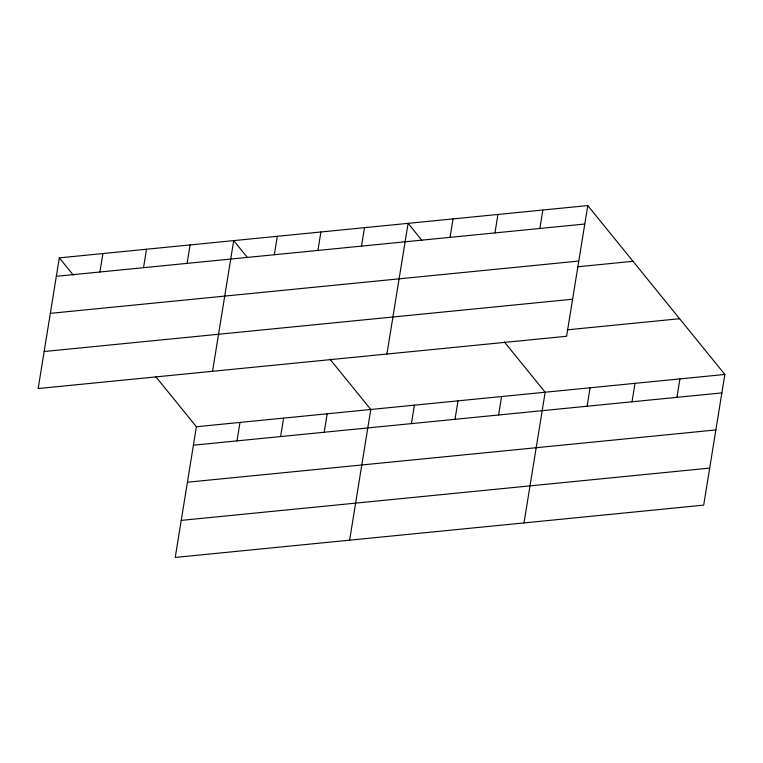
<?xml version="1.0" encoding="UTF-8"?>
<svg xmlns="http://www.w3.org/2000/svg" width="763" height="763" viewBox="0 0 763 763"><rect width="100%" height="100%" fill="white"/><g stroke="black" fill="none" stroke-linecap="round" stroke-linejoin="round"><path stroke-width="1.14" d="M59.314 257.865L38.15 388.548L566.604 336.264L587.768 205.571L59.314 257.865L73.181 274.938M99.924 272L102.91 253.554M143.52 267.689L146.515 249.234M187.116 263.369L190.111 244.923M155.538 376.407L196.396 426.736L175.232 557.429L703.686 505.135L724.85 374.452L587.768 205.571M212.543 371.295L233.707 240.612L247.565 257.684M237.007 440.871L239.992 422.425M274.318 254.747L277.303 236.292M280.603 436.56L283.588 418.114M317.913 250.426L320.899 231.981M324.199 432.249L327.184 413.794M361.509 246.115L364.495 227.67M349.616 540.166L370.789 409.483L329.931 359.144M386.927 354.042L408.1 223.349L421.958 240.431M411.4 423.618L414.385 405.172M450.027 237.36L453.012 218.905M454.996 419.307L457.981 400.861M494.949 232.915L497.934 214.46M498.592 414.996L501.577 396.541M539.861 228.471L542.855 210.016M524.009 522.913L545.173 392.23L504.314 341.891M587.109 406.231L590.095 387.785M632.022 401.786L635.016 383.341M676.943 397.342L679.928 378.896M56.328 276.311L584.782 224.026M50.329 313.355L578.783 261.06M577.448 266.802L633.004 261.308M44.149 351.514L572.603 299.22M567.319 329.835L679.614 318.724M196.396 426.736L724.85 374.452M193.411 445.191L721.865 392.897M187.412 482.226L715.866 429.941M181.232 520.385L709.685 468.101"/></g></svg>
